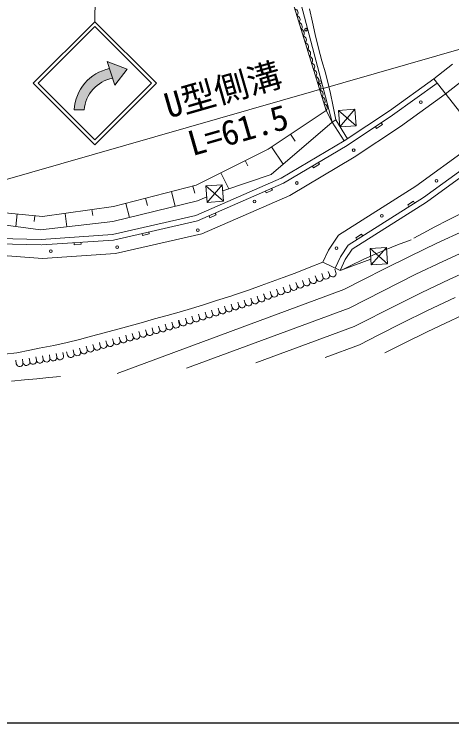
# Model space of a CAD drawing. Units: millimetres, scale not verified. Extents: x 40000 to 680000, y 20000 to 380000.
# Drawn here: x 387062 to 419064, y 205000 to 256841 of the extents above; entities that cross this region are included whole.
import ezdxf
from ezdxf.enums import TextEntityAlignment as Align

# ---------------------------------------------------------------- set-up
doc = ezdxf.new("R2010")
doc.units = ezdxf.units.MM
doc.header["$LTSCALE"] = 1000
for name, color, linetype, lineweight in [('M-BGD', 7, 'Continuous', 13), ('M-STR-HTXT', 7, 'Continuous', 13), ('M-STR-STRC', 7, 'Continuous', 13), ('M-TTL-BAND', 7, 'Continuous', 25)]:
    doc.layers.add(name, color=color, linetype=linetype, lineweight=lineweight)
doc.styles.add('ＭＳ ゴシック', font='')
doc.styles.get('ＭＳ ゴシック').set_extended_font_data('MS Gothic')

msp = doc.modelspace()

# ---------------------------------------------------------------- hatches: boundary and pattern name
at = {"layer": 'M-STR-STRC'}
for points in [[(393864, 253388), (395334, 252824), (394422, 251640)], [(393864, 253388), (395334, 252824), (394422, 251640)], [(394030, 252869), (393864, 253388), (395334, 252824), (394422, 251640), (394257, 252159)], [(394030, 252869), (394030, 252869), (394257, 252159), (394257, 252159, 0.33505), (392181, 249836), (392181, 249836), (391437, 249837), (391437, 249837, -0.33299)]]:
    msp.add_hatch(color=256, dxfattribs=at).paths.add_polyline_path(points)

# ---------------------------------------------------------------- linework, layer by layer
at = {"layer": 'M-BGD'}
for p, q in [((410323, 248951), (407248, 260600)), ((409870, 249799), (406822, 259697)), ((408882, 256267), (408653, 257243)), ((409082, 255366), (408882, 256267)), ((409323, 254350), (409082, 255366)), ((409567, 253436), (409323, 254350)), ((409816, 252546), (409567, 253436)), ((417756, 252114), (419114, 253177)), ((410071, 251544), (409816, 252546)), ((414507, 249769), (417756, 252114)), ((417755, 252117), (422048, 246612)), ((418575, 250979), (420041, 252127)), ((410185, 251049), (410071, 251544)), ((414735, 249441), (417990, 251790)), ((410366, 250204), (410185, 251049)), ((415304, 248618), (418575, 250979)), ((410577, 249110), (410366, 250204)), ((410779, 249788), (411975, 249880)), ((411975, 249880), (410870, 248592)), ((411975, 249880), (412067, 248683)), ((405630, 246959), (409870, 249799)), ((410323, 248951), (409870, 249799)), ((410870, 248592), (410779, 249788)), ((412067, 248683), (410779, 249788)), ((411187, 247565), (414507, 249769)), ((411400, 247226), (414735, 249441)), ((405853, 245121), (410323, 248951)), ((410577, 249110), (410323, 248951)), ((410323, 248951), (411187, 247565)), ((410577, 249110), (411441, 247724)), ((413900, 248886), (413983, 248762)), ((412067, 248683), (410870, 248592)), ((411931, 246379), (415304, 248618)), ((413484, 248610), (413567, 248485)), ((413567, 248485), (413983, 248762)), ((407274, 248060), (407618, 247546)), ((406576, 244835), (411187, 247565)), ((421225, 247745), (416425, 244258)), ((400375, 244333), (405630, 246959)), ((405878, 247126), (406722, 245866)), ((406759, 244478), (411400, 247226)), ((421813, 246936), (416987, 243430)), ((407216, 243587), (411931, 246379)), ((422048, 246612), (417212, 243099)), ((403960, 246125), (404153, 245739)), ((408875, 245731), (408951, 245602)), ((408951, 245602), (409381, 245857)), ((409305, 245986), (409381, 245857)), ((402167, 245228), (402748, 244066)), ((400336, 242102), (406576, 244835)), ((402315, 243919), (405853, 245121)), ((394316, 242763), (400375, 244333)), ((400131, 244269), (400264, 243757)), ((400462, 241721), (406759, 244478)), ((401085, 244272), (402281, 244363)), ((401176, 243075), (401085, 244272)), ((402373, 243167), (401085, 244272)), ((402281, 244363), (401176, 243075)), ((402281, 244363), (402373, 243167)), ((416425, 244258), (410768, 240669)), ((398562, 243863), (398842, 242783)), ((405431, 243897), (405491, 243760)), ((405491, 243760), (405949, 243960)), ((405889, 244097), (405949, 243960)), ((394278, 241671), (400458, 243177)), ((396664, 243371), (396799, 242852)), ((400458, 243177), (401146, 243471)), ((400777, 240767), (407216, 243587)), ((402373, 243167), (401176, 243075)), ((416987, 243430), (411484, 239938)), ((416266, 243150), (415844, 242882)), ((416346, 243024), (416266, 243150)), ((389136, 242040), (394316, 242763)), ((395231, 243000), (395498, 241968)), ((417212, 243099), (411770, 239646)), ((415924, 242756), (415844, 242882)), ((383505, 242598), (389136, 242040)), ((387283, 242224), (387193, 241314)), ((390779, 242269), (390915, 241290)), ((392750, 242544), (392811, 242105)), ((394256, 240712), (400336, 242102)), ((401369, 241954), (401827, 242155)), ((401767, 242292), (401827, 242155)), ((418781, 241778), (419884, 242324)), ((388991, 241073), (383184, 241851)), ((388577, 242095), (388535, 241668)), ((388991, 241073), (394278, 241671)), ((394314, 240315), (400462, 241721)), ((401309, 242092), (401369, 241954)), ((417810, 241272), (418781, 241778)), ((416979, 240822), (417810, 241272)), ((389046, 240360), (394256, 240712)), ((394460, 239323), (400777, 240767)), ((396413, 240795), (396447, 240649)), ((396447, 240649), (396934, 240760)), ((396901, 240907), (396934, 240760)), ((410768, 240669), (410042, 239574)), ((412466, 240739), (412044, 240472)), ((412547, 240613), (412466, 240739)), ((416294, 240443), (416979, 240822)), ((419996, 241004), (417970, 240078)), ((385866, 240034), (389037, 239960)), ((385890, 240434), (389046, 240360)), ((389073, 239961), (394314, 240315)), ((391444, 240121), (391454, 239972)), ((391943, 240155), (391953, 240005)), ((412124, 240345), (412044, 240472)), ((416085, 240336), (415099, 239957)), ((417970, 240078), (416016, 239142)), ((391454, 239972), (391953, 240005)), ((410042, 239574), (409623, 238688)), ((411484, 239938), (410915, 239082)), ((411770, 239646), (411264, 238884)), ((413083, 239692), (414280, 239783)), ((413175, 238495), (413083, 239692)), ((414371, 238587), (413083, 239692)), ((414280, 239783), (413175, 238495)), ((414260, 239626), (413469, 239295)), ((415099, 239957), (414260, 239626)), ((414280, 239783), (414371, 238587)), ((420460, 239691), (418414, 238758)), ((389141, 238963), (382958, 239446)), ((389141, 238963), (394460, 239323)), ((410915, 239082), (410527, 238261)), ((413469, 239295), (412627, 238916)), ((416016, 239142), (414193, 238237)), ((408644, 238305), (409623, 238688)), ((410889, 238090), (409623, 238688)), ((410889, 238090), (413142, 238923)), ((410889, 238090), (411264, 238884)), ((412627, 238916), (411634, 238440)), ((414371, 238587), (413175, 238495)), ((418414, 238758), (416441, 237814)), ((407612, 237905), (408644, 238305)), ((410110, 237789), (410028, 238025)), ((410582, 237953), (410500, 238189)), ((411634, 238440), (411037, 238145)), ((414193, 238237), (412561, 237408)), ((418864, 237432), (420930, 238371)), ((405929, 237273), (406732, 237570)), ((406732, 237570), (407612, 237905)), ((408693, 237297), (408611, 237533)), ((409165, 237461), (409083, 237697)), ((409638, 237625), (409556, 237861)), ((411554, 235346), (416441, 237814)), ((416870, 236482), (418864, 237432)), ((404259, 236685), (405129, 236987)), ((405129, 236987), (405929, 237273)), ((407276, 236805), (407194, 237042)), ((407748, 236969), (407666, 237205)), ((408220, 237133), (408138, 237369)), ((412561, 237408), (411179, 236695)), ((394603, 230563), (411179, 236695)), ((403246, 236341), (404259, 236685)), ((405859, 236314), (405777, 236550)), ((406331, 236478), (406249, 236714)), ((406803, 236641), (406721, 236878)), ((415009, 235564), (416870, 236482)), ((400917, 235584), (401867, 235885)), ((401867, 235885), (402893, 236222)), ((402893, 236222), (403246, 236341)), ((403958, 235679), (403885, 235918)), ((404436, 235826), (404363, 236065)), ((404914, 235973), (404841, 236212)), ((405386, 236150), (405304, 236386)), ((405392, 236120), (405319, 236359)), ((419309, 236111), (417296, 235153)), ((400016, 235309), (400917, 235584)), ((402524, 235239), (402451, 235478)), ((403002, 235386), (402929, 235625)), ((403480, 235533), (403407, 235772)), ((411930, 233998), (415009, 235564)), ((398250, 234799), (399136, 235051)), ((399136, 235051), (400016, 235309)), ((411554, 235346), (399671, 230950)), ((400613, 234652), (400539, 234891)), ((401091, 234799), (401017, 235038)), ((401569, 234946), (401495, 235185)), ((402046, 235092), (401973, 235331)), ((415416, 234228), (417296, 235153)), ((419013, 234444), (420829, 235284)), ((396344, 234273), (397328, 234543)), ((397328, 234543), (398250, 234799)), ((399138, 234193), (399070, 234433)), ((399179, 234212), (399105, 234451)), ((399657, 234358), (399583, 234597)), ((400135, 234505), (400061, 234744)), ((417269, 233606), (419013, 234444)), ((393638, 233528), (394632, 233804)), ((394632, 233804), (395269, 233979)), ((395269, 233979), (396344, 234273)), ((397212, 233653), (397144, 233894)), ((397693, 233788), (397626, 234029)), ((398175, 233923), (398107, 234164)), ((398656, 234058), (398589, 234298)), ((411930, 233998), (404738, 231337)), ((415416, 234228), (413732, 233379)), ((392721, 233277), (393638, 233528)), ((395286, 233114), (395219, 233354)), ((395768, 233248), (395700, 233489)), ((396249, 233383), (396182, 233624)), ((396730, 233518), (396663, 233759)), ((413732, 233379), (412305, 232649)), ((415639, 232801), (417269, 233606)), ((389963, 232610), (390931, 232824)), ((390931, 232824), (391834, 233045)), ((391834, 233045), (392721, 233277)), ((393360, 232574), (393293, 232815)), ((393842, 232709), (393774, 232950)), ((394323, 232844), (394256, 233084)), ((394805, 232979), (394737, 233219)), ((395664, 232982), (395503, 232932)), ((414163, 232057), (415639, 232801)), ((387264, 232072), (388198, 232257)), ((388198, 232257), (388884, 232396)), ((388884, 232396), (389963, 232610)), ((391434, 232034), (391367, 232275)), ((391916, 232169), (391848, 232410)), ((392397, 232304), (392330, 232545)), ((392879, 232439), (392811, 232680)), ((412305, 232649), (409806, 231724)), ((386352, 231970), (387264, 232072)), ((388692, 231518), (388651, 231765)), ((389185, 231600), (389144, 231847)), ((389678, 231682), (389637, 231929)), ((390172, 231764), (390131, 232011)), ((390665, 231846), (390624, 232093)), ((390953, 231900), (390885, 232140)), ((387212, 231272), (387171, 231519)), ((387705, 231354), (387664, 231601)), ((388199, 231436), (388158, 231683)), ((389587, 230254), (388710, 230167)), ((390446, 230342), (389587, 230254)), ((387807, 230082), (386872, 229997)), ((388710, 230167), (387807, 230082))]:
    msp.add_line(p, q, dxfattribs=at)
for centre in [(408402, 255706), (409432, 251858), (416807, 250410), (411888, 246884), (417952, 244642), (407735, 244492), (404642, 243139), (413940, 242094), (400483, 241037), (389742, 239499), (394589, 239802), (410638, 239729)]:
    msp.add_circle(centre, 100, dxfattribs=at)
for centre, radius, start, end in [((407519, 256931), 298, 316.9443, 77.2901), ((407671, 256436), 298, 316.9443, 77.2901), ((407823, 255941), 298, 316.9443, 77.2901), ((407976, 255447), 298, 316.9443, 77.2901), ((408128, 254952), 298, 316.9443, 77.2901), ((408281, 254457), 298, 316.9443, 77.2901), ((408433, 253962), 298, 316.9443, 77.2901), ((408585, 253467), 298, 316.9443, 77.2901), ((408738, 252972), 298, 316.9443, 77.2901), ((408890, 252477), 298, 316.9443, 77.2901), ((409043, 251982), 298, 316.9443, 77.2901), ((409195, 251488), 298, 316.9443, 77.2901), ((409347, 250993), 298, 316.9443, 77.2901), ((409500, 250498), 298, 316.9443, 77.2901), ((409652, 250003), 298, 316.9443, 77.2901), ((410346, 237871), 250, 199.1364, 19.1364), ((408929, 237379), 250, 199.1364, 19.1364), ((409401, 237543), 250, 199.1364, 19.1364), ((409874, 237707), 250, 199.1364, 19.1364), ((407512, 236887), 250, 199.1364, 19.1364), ((407984, 237051), 250, 199.1364, 19.1364), ((408457, 237215), 250, 199.1364, 19.1364), ((406095, 236396), 250, 199.1364, 19.1364), ((406567, 236560), 250, 199.1364, 19.1364), ((407039, 236723), 250, 199.1364, 19.1364), ((404675, 235900), 250, 197.0706, 17.0706), ((405153, 236046), 250, 197.0706, 17.0706), ((405622, 236232), 250, 199.1364, 19.1364), ((402763, 235312), 250, 197.0706, 17.0706), ((403241, 235459), 250, 197.0706, 17.0706), ((403719, 235606), 250, 197.0706, 17.0706), ((404197, 235753), 250, 197.0706, 17.0706), ((401330, 234872), 250, 197.0706, 17.0706), ((401808, 235019), 250, 197.0706, 17.0706), ((402285, 235166), 250, 197.0706, 17.0706), ((399418, 234285), 250, 197.0706, 17.0706), ((399896, 234432), 250, 197.0706, 17.0706), ((400374, 234579), 250, 197.0706, 17.0706), ((400852, 234725), 250, 197.0706, 17.0706), ((397934, 233855), 250, 195.6505, 15.6505), ((398416, 233990), 250, 195.6505, 15.6505), ((398897, 234125), 250, 195.6505, 15.6505), ((396008, 233316), 250, 195.6505, 15.6505), ((396490, 233451), 250, 195.6505, 15.6505), ((396971, 233586), 250, 195.6505, 15.6505), ((397453, 233721), 250, 195.6505, 15.6505), ((394082, 232776), 250, 195.6505, 15.6505), ((394564, 232911), 250, 195.6505, 15.6505), ((395045, 233046), 250, 195.6505, 15.6505), ((395527, 233181), 250, 195.6505, 15.6505), ((392157, 232237), 250, 195.6505, 15.6505), ((392638, 232372), 250, 195.6505, 15.6505), ((393120, 232507), 250, 195.6505, 15.6505), ((393601, 232641), 250, 195.6505, 15.6505), ((389925, 231723), 250, 189.4338, 9.4338), ((390418, 231805), 250, 189.4338, 9.4338), ((391194, 231967), 250, 195.6505, 15.6505), ((391675, 232102), 250, 195.6505, 15.6505), ((387459, 231313), 250, 189.4338, 9.4338), ((387952, 231395), 250, 189.4338, 9.4338), ((388445, 231477), 250, 189.4338, 9.4338), ((388939, 231559), 250, 189.4338, 9.4338), ((389432, 231641), 250, 189.4338, 9.4338)]:
    msp.add_arc(centre, radius, start, end, dxfattribs=at)
at = {"layer": 'M-STR-HTXT'}
msp.add_line((381469, 243301), (435773, 258928), dxfattribs=at)
at = {"layer": 'M-STR-STRC'}
for p, q in [((392957, 256290), (393292, 282839)), ((388457, 251790), (392957, 256290)), ((397458, 251790), (392957, 256290)), ((388811, 251790), (392957, 255937)), ((397104, 251790), (392957, 255937)), ((394422, 251640), (393864, 253388)), ((393864, 253388), (395334, 252824)), ((395334, 252824), (394422, 251640)), ((388457, 251790), (392957, 247290)), ((388811, 251790), (392957, 247643)), ((392957, 247643), (397104, 251790)), ((392958, 247290), (397458, 251790)), ((391437, 249837), (392181, 249836))]:
    msp.add_line(p, q, dxfattribs=at)
for radius, start, end in [(3327, 102.6281, 176.2968), (2586, 101.1656, 175.26)]:
    msp.add_arc((394757, 249622), radius, start, end, dxfattribs=at)
at = {"layer": 'M-TTL-BAND'}
msp.add_line((40000, 205000), (579000, 205000), dxfattribs=at)

# ---------------------------------------------------------------- texts
at = {"layer": 'M-STR-HTXT', "style": 'ＭＳ ゴシック'}
for s, p in [('U型側溝', (398519, 248683)), ('L=61.5', (400237, 245922))]:
    msp.add_text(s, height=1833, rotation=16.054, dxfattribs=at).set_placement(p, align=Align.BOTTOM_LEFT)

doc.saveas('drawing.dxf')
